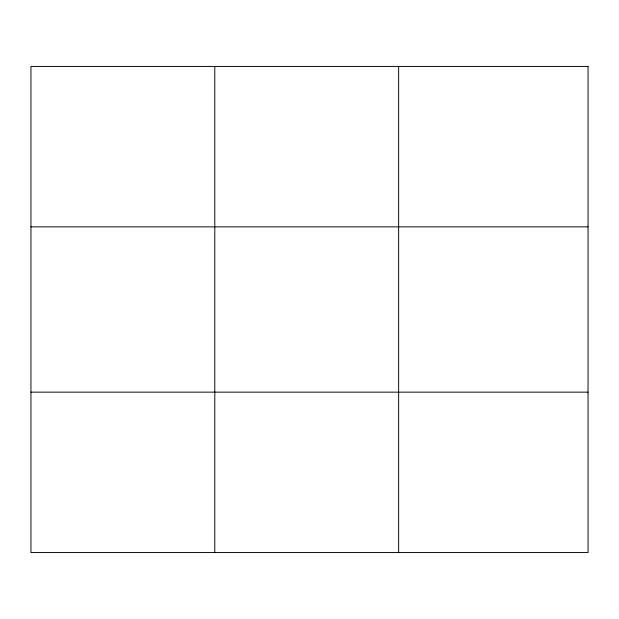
<?xml version="1.0" encoding="UTF-8"?>
<svg xmlns="http://www.w3.org/2000/svg" width="619" height="619" viewBox="0 0 619 619"><rect width="100%" height="100%" fill="white"/><g stroke="black" fill="none" stroke-linecap="round" stroke-linejoin="round"><path stroke-width="0.93" d="M214.793 552.558L214.793 66.442M398.636 552.558L398.636 66.442M30.95 226.856L588.05 226.856M30.95 392.144L588.05 392.144M588.05 66.442L588.05 552.558L30.95 552.558L30.95 66.442L588.05 66.442"/></g></svg>
